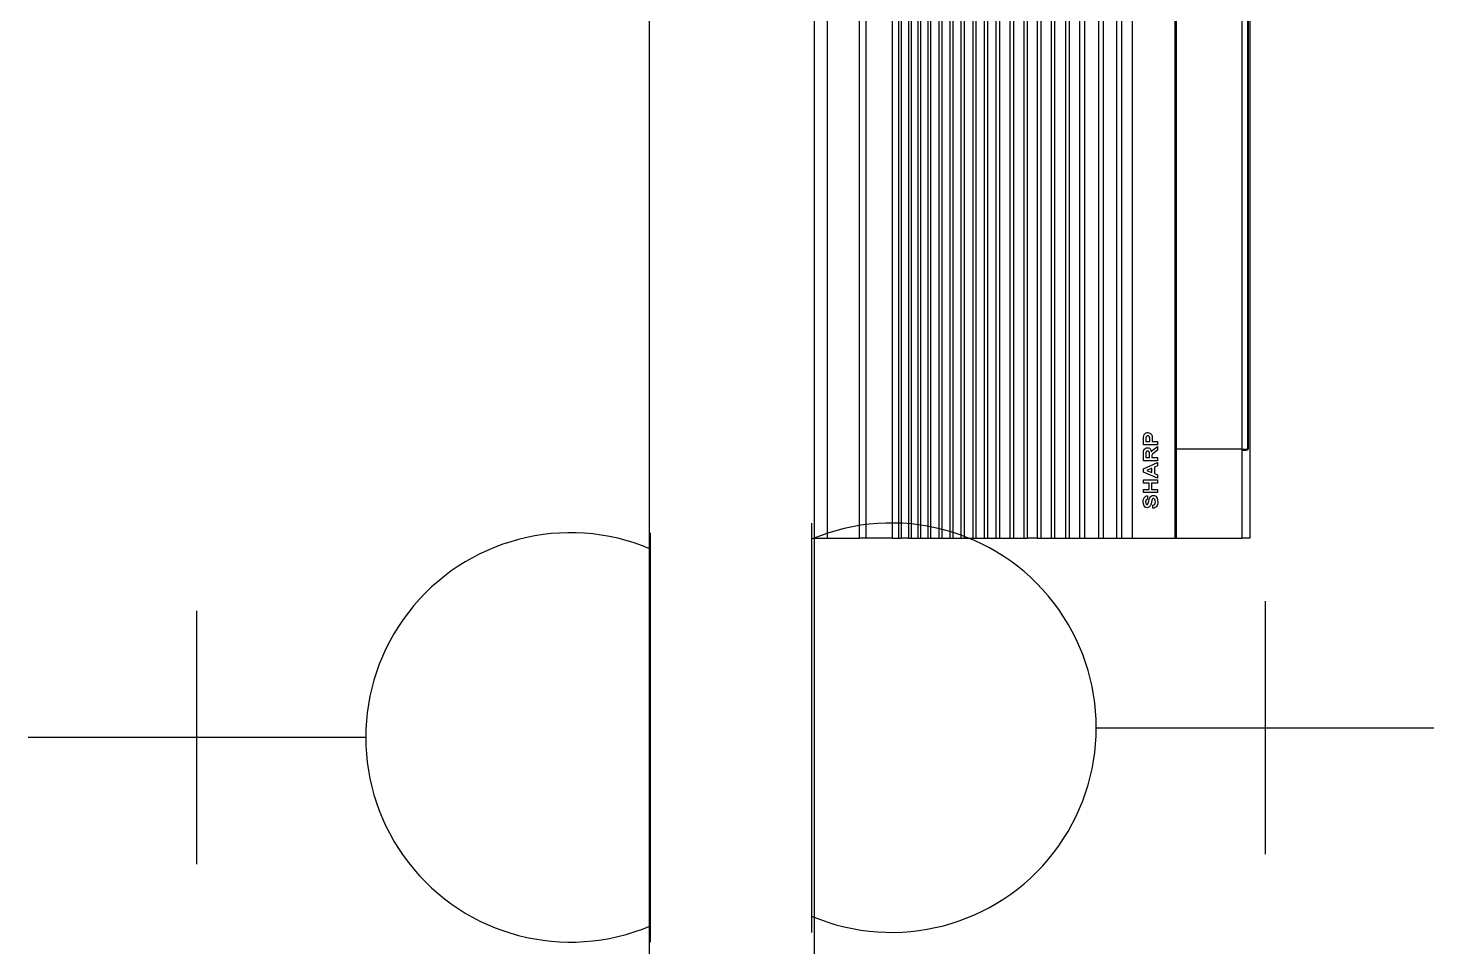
# Model space of a CAD drawing. Header units: inches. Extents: x 16928 to 514628, y -1471 to 241387.
# Drawn here: x 306493 to 307430, y 50445 to 51058 of the extents above; entities that cross this region are included whole.
import ezdxf

# ---------------------------------------------------------------- set-up
doc = ezdxf.new("R2010")
doc.units = ezdxf.units.IN
doc.header["$MEASUREMENT"] = 0
for name, color, linetype in [('Edges', 7, 'Continuous'), ('ELECT', 6, 'Continuous'), ('partition', 8, 'Continuous')]:
    doc.layers.add(name, color=color, linetype=linetype)

# ---------------------------------------------------------------- blocks, each defined once
blk = doc.blocks.new('air con')
at = {"layer": 'Edges'}
for p, q in [((71.402, 41.898), (152.402, 41.898)), ((71.402, 41.898), (71.402, 41.095)), ((71.402, 41.095), (152.402, 41.095)), ((71.402, 41.095), (71.402, 39.122)), ((71.402, 39.122), (152.402, 39.122)), ((71.402, 38.724), (71.402, 39.122)), ((152.402, 38.724), (71.402, 38.724)), ((71.402, 37.092), (71.402, 38.724)), ((71.402, 37.092), (71.402, 36.701)), ((152.402, 37.092), (71.402, 37.092)), ((152.402, 36.701), (71.402, 36.701)), ((71.402, 36.701), (71.402, 36.542)), ((152.402, 36.542), (71.402, 36.542)), ((71.402, 36.078), (71.402, 36.542)), ((152.402, 36.078), (71.402, 36.078)), ((71.402, 36.078), (71.402, 35.914)), ((152.402, 35.914), (71.402, 35.914)), ((71.402, 35.914), (71.402, 35.493)), ((71.402, 35.493), (71.402, 35.34)), ((152.402, 35.493), (71.402, 35.493)), ((152.402, 35.34), (71.402, 35.34)), ((71.402, 35.34), (71.402, 34.877)), ((152.402, 34.877), (71.402, 34.877)), ((71.402, 34.877), (71.402, 34.709)), ((152.402, 34.709), (71.402, 34.709)), ((71.402, 34.709), (71.402, 34.207)), ((152.402, 34.207), (71.402, 34.207)), ((71.402, 34.207), (71.402, 34.022)), ((71.402, 34.022), (71.402, 33.51)), ((152.402, 34.022), (71.402, 34.022)), ((152.402, 33.51), (71.402, 33.51)), ((71.402, 33.51), (71.402, 33.335)), ((152.402, 33.335), (71.402, 33.335)), ((71.402, 33.335), (71.402, 32.826)), ((152.402, 32.826), (71.402, 32.826)), ((71.402, 32.826), (71.402, 32.625)), ((152.402, 32.625), (71.402, 32.625)), ((71.402, 32.625), (71.402, 32.098)), ((152.402, 32.098), (71.402, 32.098)), ((71.402, 32.098), (71.402, 31.911)), ((152.402, 31.911), (71.402, 31.911)), ((71.402, 31.911), (71.402, 31.378)), ((152.402, 31.378), (71.402, 31.378)), ((71.402, 31.378), (71.402, 31.189)), ((152.402, 31.189), (71.402, 31.189)), ((71.402, 31.189), (71.402, 30.654)), ((152.402, 30.654), (71.402, 30.654)), ((71.402, 30.654), (71.402, 30.439)), ((152.402, 30.439), (71.402, 30.439)), ((71.402, 30.439), (71.402, 29.791)), ((152.402, 29.791), (71.402, 29.791)), ((71.402, 29.791), (71.402, 29.562)), ((71.402, 29.562), (71.402, 28.935)), ((152.402, 29.562), (71.402, 29.562)), ((152.402, 28.935), (71.402, 28.935)), ((71.402, 28.935), (71.402, 28.714)), ((152.402, 28.714), (71.402, 28.714)), ((71.402, 28.092), (71.402, 28.714)), ((152.402, 28.092), (71.402, 28.092)), ((71.402, 28.092), (71.402, 27.871)), ((71.402, 27.871), (71.402, 27.226)), ((152.402, 27.871), (71.402, 27.871)), ((152.402, 27.226), (71.402, 27.226)), ((71.402, 27.226), (71.402, 27.024)), ((71.402, 27.024), (71.402, 26.349)), ((152.402, 27.024), (71.402, 27.024)), ((152.402, 26.349), (71.402, 26.349)), ((71.402, 26.349), (71.402, 26.117)), ((152.402, 26.117), (71.402, 26.117)), ((71.402, 26.117), (71.402, 25.469)), ((152.402, 25.469), (71.402, 25.469)), ((71.402, 25.469), (71.402, 25.162)), ((152.402, 25.162), (71.402, 25.162)), ((71.402, 25.162), (71.402, 24.304)), ((152.402, 24.304), (71.402, 24.304)), ((71.402, 24.304), (71.402, 24.002)), ((152.402, 24.002), (71.402, 24.002)), ((71.402, 24.002), (71.402, 23.184)), ((71.402, 23.184), (71.402, 22.883)), ((152.402, 23.184), (71.402, 23.184)), ((152.402, 22.883), (71.402, 22.883)), ((71.402, 22.883), (71.402, 22.213)), ((152.402, 22.213), (71.402, 22.213)), ((71.402, 22.213), (71.402, 19.568)), ((73.247, 20.922), (73.441, 20.939)), ((73.262, 20.853), (73.247, 20.922)), ((73.283, 21.282), (73.294, 21.346)), ((73.289, 21.232), (73.283, 21.282)), ((73.306, 21.186), (73.289, 21.232)), ((73.294, 21.346), (73.326, 21.406)), ((73.334, 21.144), (73.306, 21.186)), ((73.326, 21.406), (73.378, 21.457)), ((73.374, 21.106), (73.334, 21.144)), ((73.412, 21.082), (73.374, 21.106)), ((73.378, 21.457), (73.448, 21.494)), ((73.462, 21.059), (73.412, 21.082)), ((73.441, 20.939), (73.467, 20.864)), ((73.448, 21.494), (73.537, 21.517)), ((73.598, 21.02), (73.462, 21.059)), ((73.481, 21.324), (73.473, 21.293)), ((73.473, 21.293), (73.48, 21.265)), ((73.48, 21.265), (73.502, 21.241)), ((73.504, 21.347), (73.481, 21.324)), ((73.502, 21.241), (73.567, 21.212)), ((73.563, 21.371), (73.504, 21.347)), ((73.537, 21.517), (73.642, 21.525)), ((73.64, 21.379), (73.563, 21.371)), ((73.567, 21.212), (73.685, 21.182)), ((73.757, 20.982), (73.598, 21.02)), ((73.713, 21.372), (73.64, 21.379)), ((73.642, 21.525), (73.729, 21.52)), ((73.685, 21.182), (73.811, 21.152)), ((73.766, 21.35), (73.713, 21.372)), ((73.729, 21.52), (73.804, 21.507)), ((73.8, 20.965), (73.757, 20.982)), ((73.8, 21.311), (73.766, 21.35)), ((73.82, 21.253), (73.8, 21.311)), ((73.828, 20.944), (73.8, 20.965)), ((73.804, 21.507), (73.868, 21.484)), ((73.811, 21.152), (73.899, 21.12)), ((74.019, 21.261), (73.82, 21.253)), ((73.843, 20.92), (73.828, 20.944)), ((73.848, 20.892), (73.843, 20.92)), ((73.868, 21.484), (73.921, 21.453)), ((73.899, 21.12), (73.961, 21.081)), ((73.921, 21.453), (73.962, 21.414)), ((73.961, 21.081), (74.008, 21.031)), ((73.962, 21.414), (73.992, 21.369)), ((73.992, 21.369), (74.011, 21.318)), ((74.008, 21.031), (74.037, 20.968)), ((74.011, 21.318), (74.019, 21.261)), ((74.037, 20.968), (74.047, 20.892)), ((74.215, 20.639), (74.215, 21.51)), ((74.215, 21.51), (74.413, 21.51)), ((74.413, 21.51), (74.413, 21.167)), ((74.413, 21.167), (74.802, 21.167)), ((74.802, 21.02), (74.413, 21.02)), ((74.413, 21.02), (74.413, 20.639)), ((74.802, 21.167), (74.802, 21.51)), ((74.802, 21.51), (75.001, 21.51)), ((74.802, 20.639), (74.802, 21.02)), ((75.001, 21.51), (75.001, 20.639)), ((75.106, 20.639), (75.489, 21.51)), ((75.592, 21.306), (75.459, 20.983)), ((75.459, 20.983), (75.727, 20.983)), ((75.489, 21.51), (75.699, 21.51)), ((75.727, 20.983), (75.592, 21.306)), ((75.699, 21.51), (76.093, 20.639)), ((76.199, 20.639), (76.199, 21.51)), ((76.199, 21.51), (76.616, 21.51)), ((76.552, 21.362), (76.397, 21.362)), ((76.397, 21.362), (76.397, 21.141)), ((76.397, 21.141), (76.544, 21.141)), ((76.437, 21.002), (76.397, 21.002)), ((76.397, 21.002), (76.397, 20.639)), ((76.496, 21), (76.437, 21.002)), ((76.537, 20.993), (76.496, 21)), ((76.568, 20.979), (76.537, 20.993)), ((76.544, 21.141), (76.66, 21.144)), ((76.697, 21.359), (76.552, 21.362)), ((76.597, 20.956), (76.568, 20.979)), ((76.702, 20.828), (76.597, 20.956)), ((76.616, 21.51), (76.752, 21.504)), ((76.66, 21.144), (76.722, 21.152)), ((76.74, 21.347), (76.697, 21.359)), ((76.722, 21.152), (76.754, 21.167)), ((76.772, 21.325), (76.74, 21.347)), ((76.804, 21.034), (76.743, 21.023)), ((76.743, 21.023), (76.802, 20.988)), ((76.752, 21.504), (76.845, 21.486)), ((76.754, 21.167), (76.778, 21.189)), ((76.791, 21.294), (76.772, 21.325)), ((76.778, 21.189), (76.793, 21.218)), ((76.798, 21.254), (76.791, 21.294)), ((76.793, 21.218), (76.798, 21.254)), ((76.802, 20.988), (76.849, 20.95)), ((76.856, 21.052), (76.804, 21.034)), ((76.845, 21.486), (76.91, 21.454)), ((76.849, 20.95), (76.899, 20.895)), ((76.901, 21.075), (76.856, 21.052)), ((76.938, 21.104), (76.901, 21.075)), ((76.91, 21.454), (76.96, 21.403)), ((76.966, 21.138), (76.938, 21.104)), ((76.96, 21.403), (76.992, 21.338)), ((76.986, 21.176), (76.966, 21.138)), ((76.999, 21.219), (76.986, 21.176)), ((76.992, 21.338), (77.003, 21.266)), ((77.003, 21.266), (76.999, 21.219)), ((77.19, 20.639), (77.19, 21.51)), ((77.19, 21.51), (77.508, 21.51)), ((77.388, 21.362), (77.388, 21.115)), ((77.484, 21.362), (77.388, 21.362)), ((77.388, 21.115), (77.497, 21.115)), ((77.518, 20.967), (77.388, 20.967)), ((77.388, 20.967), (77.388, 20.639)), ((77.627, 21.356), (77.484, 21.362)), ((77.497, 21.115), (77.595, 21.119)), ((77.508, 21.51), (77.658, 21.506)), ((77.637, 20.97), (77.518, 20.967)), ((77.595, 21.119), (77.654, 21.129)), ((77.671, 21.343), (77.627, 21.356)), ((77.724, 20.98), (77.637, 20.97)), ((77.654, 21.129), (77.689, 21.146)), ((77.658, 21.506), (77.744, 21.497)), ((77.707, 21.318), (77.671, 21.343)), ((77.689, 21.146), (77.716, 21.172)), ((77.731, 21.283), (77.707, 21.318)), ((77.716, 21.172), (77.733, 21.203)), ((77.776, 20.995), (77.724, 20.98)), ((77.738, 21.239), (77.731, 21.283)), ((77.733, 21.203), (77.738, 21.239)), ((77.744, 21.497), (77.822, 21.465)), ((77.827, 21.021), (77.776, 20.995)), ((77.822, 21.465), (77.886, 21.411)), ((77.873, 21.058), (77.827, 21.021)), ((77.91, 21.107), (77.873, 21.058)), ((77.886, 21.411), (77.911, 21.376)), ((77.935, 21.168), (77.91, 21.107)), ((77.911, 21.376), (77.929, 21.336)), ((77.929, 21.336), (77.939, 21.291)), ((77.943, 21.242), (77.935, 21.168)), ((77.939, 21.291), (77.943, 21.242)), ((73.287, 20.793), (73.262, 20.853)), ((73.322, 20.742), (73.287, 20.793)), ((73.367, 20.7), (73.322, 20.742)), ((73.422, 20.666), (73.367, 20.7)), ((73.488, 20.642), (73.422, 20.666)), ((73.467, 20.864), (73.511, 20.812)), ((73.565, 20.628), (73.488, 20.642)), ((73.511, 20.812), (73.574, 20.782)), ((73.653, 20.623), (73.565, 20.628)), ((73.574, 20.782), (73.655, 20.772)), ((73.771, 20.631), (73.653, 20.623)), ((73.655, 20.772), (73.739, 20.781)), ((73.739, 20.781), (73.8, 20.808)), ((73.867, 20.655), (73.771, 20.631)), ((73.8, 20.808), (73.836, 20.847)), ((73.836, 20.847), (73.848, 20.892)), ((73.943, 20.695), (73.867, 20.655)), ((74, 20.752), (73.943, 20.695)), ((74.035, 20.82), (74, 20.752)), ((74.047, 20.892), (74.035, 20.82)), ((74.413, 20.639), (74.215, 20.639)), ((75.001, 20.639), (74.802, 20.639)), ((75.317, 20.639), (75.106, 20.639)), ((75.398, 20.837), (75.317, 20.639)), ((75.791, 20.837), (75.398, 20.837)), ((75.877, 20.639), (75.791, 20.837)), ((76.093, 20.639), (75.877, 20.639)), ((76.397, 20.639), (76.199, 20.639)), ((76.845, 20.639), (76.702, 20.828)), ((77.082, 20.639), (76.845, 20.639)), ((76.899, 20.895), (76.962, 20.809)), ((76.962, 20.809), (77.082, 20.639)), ((77.388, 20.639), (77.19, 20.639)), ((152.402, 19.568), (71.402, 19.568)), ((71.402, 19.568), (71.402, 19.493)), ((152.402, 19.493), (71.402, 19.493)), ((71.402, 19.493), (71.402, 15.42)), ((76.921, 15.42), (76.921, 19.493)), ((76.921, 18.47), (76.921, 18.812)), ((76.921, 18.133), (76.921, 18.47)), ((76.921, 17.803), (76.921, 18.133)), ((76.921, 17.48), (76.921, 17.803)), ((76.921, 17.163), (76.921, 17.48)), ((76.921, 16.853), (76.921, 17.163)), ((76.921, 16.551), (76.921, 16.853)), ((76.921, 16.256), (76.921, 16.551)), ((76.921, 15.969), (76.921, 16.256)), ((76.921, 15.69), (76.921, 15.969)), ((76.921, 15.42), (76.921, 15.69)), ((76.855, 15.42), (71.402, 15.42)), ((71.402, 14.898), (71.402, 15.42)), ((71.402, 14.898), (152.402, 14.898)), ((76.921, 15.42), (76.855, 15.42)), ((76.855, 15.42), (76.855, 15.142)), ((76.921, 15.142), (76.855, 15.142)), ((76.855, 15.051), (76.855, 15.142)), ((76.921, 15.051), (76.855, 15.051)), ((76.921, 15.42), (76.921, 15.142)), ((146.421, 15.42), (76.921, 15.42)), ((76.921, 15.142), (76.921, 15.051)), ((146.421, 15.051), (76.921, 15.051)), ((76.921, 15.051), (76.921, 15.012)), ((146.421, 15.012), (76.921, 15.012))]:
    blk.add_line(p, q, dxfattribs=at)

msp = doc.modelspace()

# ---------------------------------------------------------------- linework, layer by layer
at = {"layer": 'ELECT', "color": 6}
for p, q in [((306908.06, 50448.61), (306908.06, 50721.42)), ((307015.36, 50727.92), (307015.36, 50455.11)), ((307317.62, 50675.89), (307317.62, 50507.14)), ((306605.8, 50500.64), (306605.8, 50669.39)), ((307205.12, 50591.52), (307430.12, 50591.52)), ((306718.3, 50585.02), (306493.3, 50585.02))]:
    msp.add_line(p, q, dxfattribs=at)
for centre, start, end in [((306854.71, 50585.02), 66.97635, 293.02365), ((307068.71, 50591.52), 246.97635, 113.02365)]:
    msp.add_arc(centre, 136.41, start, end, dxfattribs=at)
at = {"layer": 'partition'}
for p, q in [((306907.45, 48345.54), (306907.45, 51655.54)), ((307017.45, 48345.54), (307017.45, 51655.54))]:
    msp.add_line(p, q, dxfattribs=at)

# ---------------------------------------------------------------- block references
at = {"xscale": 10.74849191040555, "yscale": 10.74849191040555, "zscale": 10.74849191040555, "rotation": 90.0000000000023}
msp.add_blockref('air con', (307467.79, 49950.46), dxfattribs=at)

doc.saveas('drawing.dxf')
